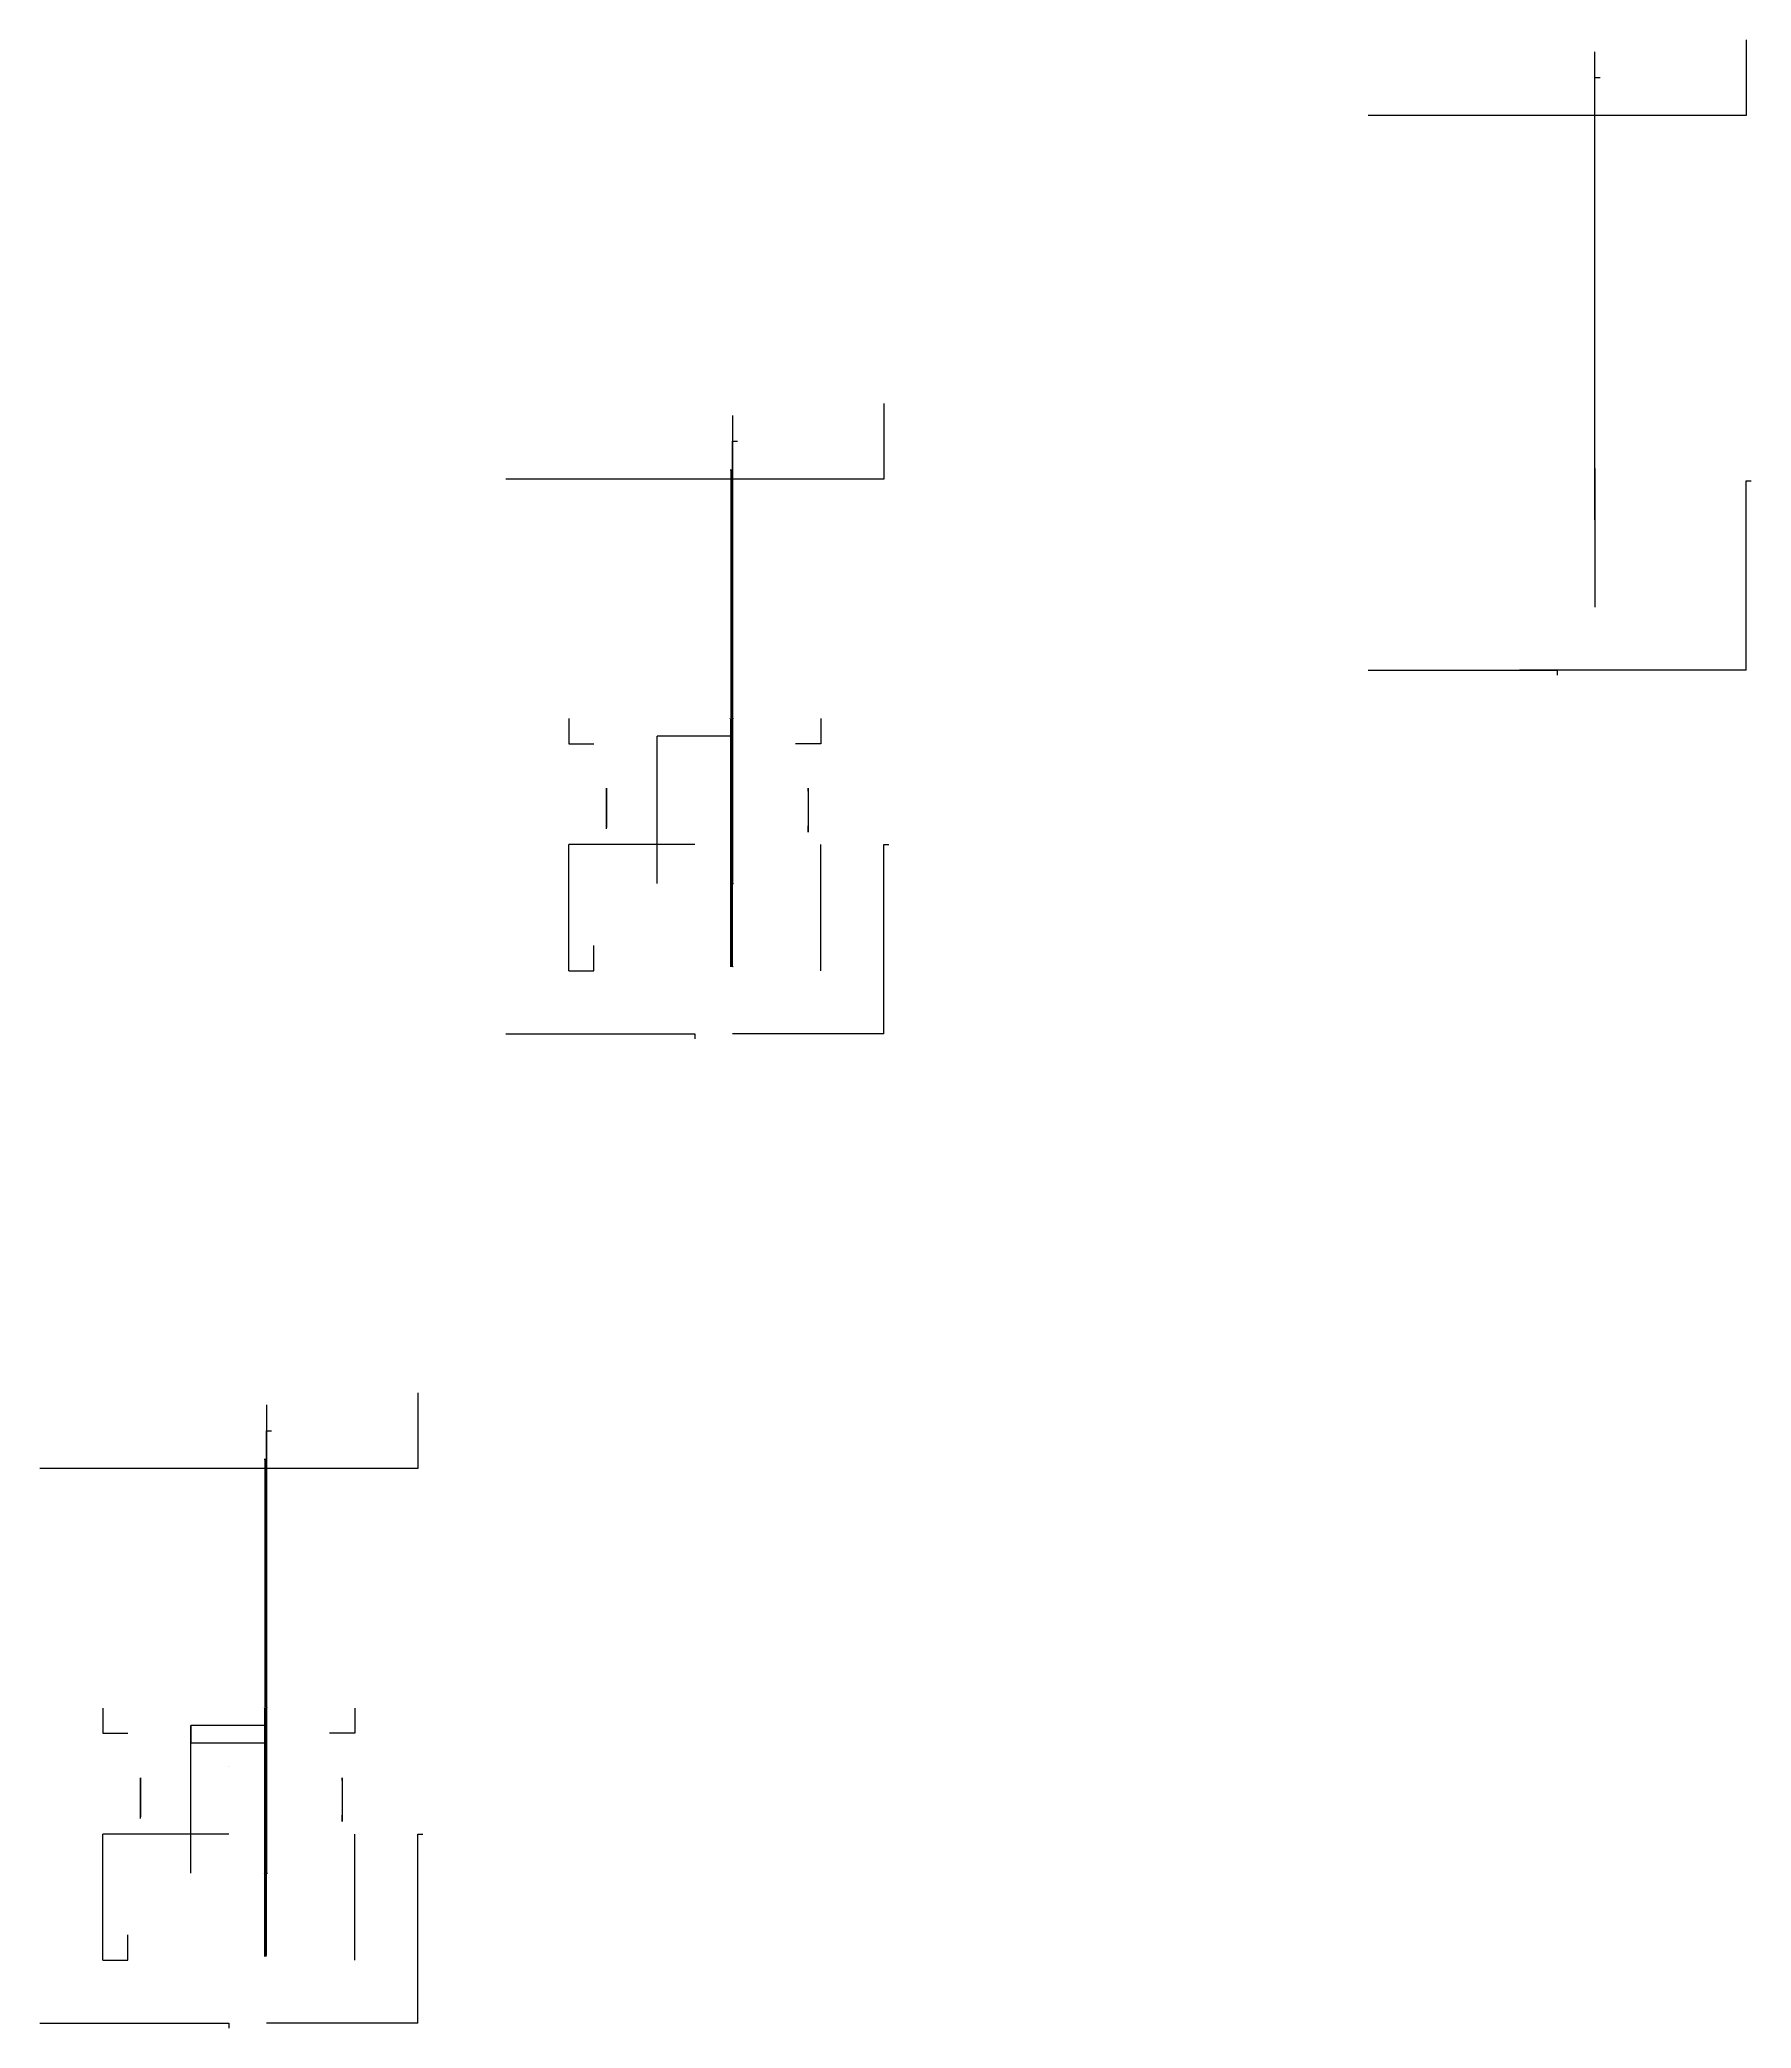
# Model space of a CAD drawing. Header units: inches. Extents: x 308 to 987, y 314 to 1103.
import ezdxf

# ---------------------------------------------------------------- set-up
doc = ezdxf.new("R2010")
doc.units = ezdxf.units.IN
doc.header["$MEASUREMENT"] = 0
doc.styles.get("Standard").update_dxf_attribs({"font": 'arial.ttf'})
doc.dimstyles.get("Standard").update_dxf_attribs({"dimtxt": 0.18, "dimasz": 0.18, "dimexe": 0.18, "dimexo": 0.0625, "dimgap": 0.09, "dimtad": 0, "dimtih": 1, "dimtoh": 1, "dimdec": 4, "dimzin": 0, "dimdsep": 46, "dimtxsty": 'Standard', "dimcen": 0.09, "dimadec": 0, "dimazin": 0, "dimtfac": 1, "dimtdec": 4, "dimtofl": 0, "dimtmove": 0, "dimatfit": 3, "dimfxl": 1, "dimtolj": 1, "dimtzin": 0, "dimarcsym": 0})

# ---------------------------------------------------------------- blocks, each defined once
blk = doc.blocks.new('*D1')
at = {"color": 0, "lineweight": -2, "transparency": 16777216}
for p, q in [((397.71, 540.89), (397.71, 375.54)), ((397.53, 375.72), (397.35, 375.72)), ((397.71, 375.78), (397.71, 375.9)), ((397.89, 375.72), (398.07, 375.72))]:
    blk.add_line(p, q, dxfattribs=at)
at = {"color": 0, "transparency": 16777216}
for points in [[(397.53, 375.75), (397.53, 375.69), (397.71, 375.72)], [(397.89, 375.75), (397.89, 375.69), (397.71, 375.72)]]:
    blk.add_solid(points, dxfattribs=at)
at = {"layer": 'Defpoints', "color": 0, "transparency": 16777216}
for p in [(397.71, 540.95, 34.03), (397.71, 375.72, 188.06), (397.71, 375.72)]:
    blk.add_point(p, dxfattribs=at)
at = {"color": 0, "transparency": 16777216, "insert": (396.89, 375.72), "char_height": 0.18, "attachment_point": 5}
blk.add_mtext('\\A1;0.0000', dxfattribs=at)
blk = doc.blocks.new('*D2')
at = {"color": 0, "lineweight": -2, "transparency": 16777216}
for p, q in [((397.65, 539.73), (396.77, 539.73)), ((396.95, 539.55), (396.95, 441.45)), ((396.95, 342.98), (396.95, 441.09)), ((397.65, 342.8), (396.77, 342.8))]:
    blk.add_line(p, q, dxfattribs=at)
at = {"color": 0, "transparency": 16777216}
for points in [[(396.92, 539.55), (396.98, 539.55), (396.95, 539.73)], [(396.92, 342.98), (396.98, 342.98), (396.95, 342.8)]]:
    blk.add_solid(points, dxfattribs=at)
at = {"layer": 'Defpoints', "color": 0, "transparency": 16777216}
for p in [(396.95, 539.73), (397.71, 539.73, 35.16), (397.71, 342.8, 218.74)]:
    blk.add_point(p, dxfattribs=at)
at = {"color": 0, "transparency": 16777216, "insert": (396.95, 441.27), "char_height": 0.18, "attachment_point": 5}
blk.add_mtext('\\A1;196.9250', dxfattribs=at)
blk = doc.blocks.new('*D3')
at = {"color": 0, "lineweight": -2, "transparency": 16777216}
for p, q in [((397.65, 539.73), (397.15, 539.73)), ((397.33, 539.55), (397.33, 441.45)), ((397.33, 342.98), (397.33, 441.09)), ((397.65, 342.8), (397.15, 342.8))]:
    blk.add_line(p, q, dxfattribs=at)
at = {"color": 0, "transparency": 16777216}
for points in [[(397.3, 539.55), (397.36, 539.55), (397.33, 539.73)], [(397.3, 342.98), (397.36, 342.98), (397.33, 342.8)]]:
    blk.add_solid(points, dxfattribs=at)
at = {"layer": 'Defpoints', "color": 0, "transparency": 16777216}
for p in [(397.33, 539.73), (397.71, 539.73, 35.16), (397.71, 342.8, 218.74)]:
    blk.add_point(p, dxfattribs=at)
at = {"color": 0, "transparency": 16777216, "insert": (397.33, 441.27), "char_height": 0.18, "attachment_point": 5}
blk.add_mtext('\\A1;196.9250', dxfattribs=at)
blk = doc.blocks.new('*D5')
at = {"color": 0, "lineweight": -2, "transparency": 16777216}
for p, q in [((397.65, 539.73), (397.53, 539.73)), ((397.71, 539.55), (397.71, 441.45)), ((397.71, 342.98), (397.71, 441.09)), ((397.65, 342.8), (397.53, 342.8))]:
    blk.add_line(p, q, dxfattribs=at)
at = {"color": 0, "transparency": 16777216}
for points in [[(397.68, 539.55), (397.74, 539.55), (397.71, 539.73)], [(397.68, 342.98), (397.74, 342.98), (397.71, 342.8)]]:
    blk.add_solid(points, dxfattribs=at)
at = {"layer": 'Defpoints', "color": 0, "transparency": 16777216}
for p in [(397.71, 539.73, 35.16), (397.71, 539.73), (397.71, 342.8, 218.74)]:
    blk.add_point(p, dxfattribs=at)
at = {"color": 0, "transparency": 16777216, "insert": (397.71, 441.27), "char_height": 0.18, "attachment_point": 5}
blk.add_mtext('\\A1;196.9250', dxfattribs=at)
blk = doc.blocks.new('*D7')
at = {"color": 0, "lineweight": -2, "transparency": 16777216}
for p, q in [((397.65, 539.73), (397.53, 539.73)), ((397.71, 539.55), (397.71, 441.45)), ((397.71, 342.98), (397.71, 441.09)), ((397.65, 342.8), (397.53, 342.8))]:
    blk.add_line(p, q, dxfattribs=at)
at = {"color": 0, "transparency": 16777216}
for points in [[(397.68, 539.55), (397.74, 539.55), (397.71, 539.73)], [(397.68, 342.98), (397.74, 342.98), (397.71, 342.8)]]:
    blk.add_solid(points, dxfattribs=at)
at = {"layer": 'Defpoints', "color": 0, "transparency": 16777216}
for p in [(397.71, 539.73, 35.16), (397.71, 539.73), (397.71, 342.8, 218.74)]:
    blk.add_point(p, dxfattribs=at)
at = {"color": 0, "transparency": 16777216, "insert": (397.71, 441.27), "char_height": 0.18, "attachment_point": 5}
blk.add_mtext('\\A1;196.9250', dxfattribs=at)
blk = doc.blocks.new('*D19')
at = {"color": 0, "lineweight": -2, "transparency": 16777216}
for p, q in [((582.61, 933.34), (582.61, 767.99)), ((582.43, 768.17), (582.25, 768.17)), ((582.61, 768.23), (582.61, 768.35)), ((582.79, 768.17), (582.97, 768.17))]:
    blk.add_line(p, q, dxfattribs=at)
at = {"color": 0, "transparency": 16777216}
for points in [[(582.43, 768.2), (582.43, 768.14), (582.61, 768.17)], [(582.79, 768.2), (582.79, 768.14), (582.61, 768.17)]]:
    blk.add_solid(points, dxfattribs=at)
at = {"layer": 'Defpoints', "color": 0, "transparency": 16777216}
for p in [(582.61, 933.4, 34.03), (582.61, 768.17, 188.06), (582.61, 768.17)]:
    blk.add_point(p, dxfattribs=at)
at = {"color": 0, "transparency": 16777216, "insert": (581.79, 768.17), "char_height": 0.18, "attachment_point": 5}
blk.add_mtext('\\A1;0.0000', dxfattribs=at)
blk = doc.blocks.new('*D20')
at = {"color": 0, "lineweight": -2, "transparency": 16777216}
for p, q in [((582.55, 932.18), (581.67, 932.18)), ((581.85, 932), (581.85, 833.9)), ((581.85, 735.43), (581.85, 833.54)), ((582.55, 735.25), (581.67, 735.25))]:
    blk.add_line(p, q, dxfattribs=at)
at = {"color": 0, "transparency": 16777216}
for points in [[(581.82, 932), (581.88, 932), (581.85, 932.18)], [(581.82, 735.43), (581.88, 735.43), (581.85, 735.25)]]:
    blk.add_solid(points, dxfattribs=at)
at = {"layer": 'Defpoints', "color": 0, "transparency": 16777216}
for p in [(581.85, 932.18), (582.61, 932.18, 35.16), (582.61, 735.25, 218.74)]:
    blk.add_point(p, dxfattribs=at)
at = {"color": 0, "transparency": 16777216, "insert": (581.85, 833.72), "char_height": 0.18, "attachment_point": 5}
blk.add_mtext('\\A1;196.9250', dxfattribs=at)
blk = doc.blocks.new('*D21')
at = {"color": 0, "lineweight": -2, "transparency": 16777216}
for p, q in [((582.55, 932.18), (582.05, 932.18)), ((582.23, 932), (582.23, 833.9)), ((582.23, 735.43), (582.23, 833.54)), ((582.55, 735.25), (582.05, 735.25))]:
    blk.add_line(p, q, dxfattribs=at)
at = {"color": 0, "transparency": 16777216}
for points in [[(582.2, 932), (582.26, 932), (582.23, 932.18)], [(582.2, 735.43), (582.26, 735.43), (582.23, 735.25)]]:
    blk.add_solid(points, dxfattribs=at)
at = {"layer": 'Defpoints', "color": 0, "transparency": 16777216}
for p in [(582.23, 932.18), (582.61, 932.18, 35.16), (582.61, 735.25, 218.74)]:
    blk.add_point(p, dxfattribs=at)
at = {"color": 0, "transparency": 16777216, "insert": (582.23, 833.72), "char_height": 0.18, "attachment_point": 5}
blk.add_mtext('\\A1;196.9250', dxfattribs=at)
blk = doc.blocks.new('*D23')
at = {"color": 0, "lineweight": -2, "transparency": 16777216}
for p, q in [((582.61, 932), (582.61, 833.9)), ((582.67, 932.18), (582.79, 932.18)), ((582.61, 735.43), (582.61, 833.54)), ((582.67, 735.25), (582.79, 735.25))]:
    blk.add_line(p, q, dxfattribs=at)
at = {"color": 0, "transparency": 16777216}
for points in [[(582.58, 932), (582.64, 932), (582.61, 932.18)], [(582.58, 735.43), (582.64, 735.43), (582.61, 735.25)]]:
    blk.add_solid(points, dxfattribs=at)
at = {"layer": 'Defpoints', "color": 0, "transparency": 16777216}
for p in [(582.61, 932.18, 35.16), (582.61, 932.18), (582.61, 735.25, 218.74)]:
    blk.add_point(p, dxfattribs=at)
at = {"color": 0, "transparency": 16777216, "insert": (582.61, 833.72), "char_height": 0.18, "attachment_point": 5}
blk.add_mtext('\\A1;196.9250', dxfattribs=at)
blk = doc.blocks.new('*D25')
at = {"color": 0, "lineweight": -2, "transparency": 16777216}
for p, q in [((582.61, 932), (582.61, 833.9)), ((582.67, 932.18), (582.79, 932.18)), ((582.61, 735.43), (582.61, 833.54)), ((582.67, 735.25), (582.79, 735.25))]:
    blk.add_line(p, q, dxfattribs=at)
at = {"color": 0, "transparency": 16777216}
for points in [[(582.58, 932), (582.64, 932), (582.61, 932.18)], [(582.58, 735.43), (582.64, 735.43), (582.61, 735.25)]]:
    blk.add_solid(points, dxfattribs=at)
at = {"layer": 'Defpoints', "color": 0, "transparency": 16777216}
for p in [(582.61, 932.18, 35.16), (582.61, 932.18), (582.61, 735.25, 218.74)]:
    blk.add_point(p, dxfattribs=at)
at = {"color": 0, "transparency": 16777216, "insert": (582.61, 833.72), "char_height": 0.18, "attachment_point": 5}
blk.add_mtext('\\A1;196.9250', dxfattribs=at)

msp = doc.modelspace()

# ---------------------------------------------------------------- linework, layer by layer
for p, q in [((924.75657, 932.84783, 210), (924.75657, 1098.07604, 55.97195)), ((984.75657, 1102.84783, 30), (984.75657, 1082.84783, 30)), ((984.75657, 1102.84783, 30), (984.75657, 1072.84783, 30)), ((924.75657, 1072.84783, 30), (924.75657, 1087.84783, 30)), ((924.75657, 1087.84783, 30), (924.75657, 1087.84783, 45)), ((924.75657, 1087.84783, 45), (926.75657, 1087.84783, 45)), ((894.75657, 1072.84783, 30), (834.75657, 1072.84783, 30)), ((924.75657, 1072.84783, 30), (894.75657, 1072.84783, 30)), ((984.75657, 1072.84783, 30), (924.75657, 1072.84783, 30)), ((642.6119, 958.627, 30), (642.6119, 938.627, 30)), ((642.6119, 958.627, 30), (642.6119, 928.627, 30)), ((582.6119, 928.627, 30), (582.6119, 943.627, 30)), ((582.6119, 943.627, 45), (584.6119, 943.627, 45)), ((552.6119, 928.627, 30), (492.6119, 928.627, 30)), ((582.6119, 928.627, 30), (552.6119, 928.627, 30)), ((642.6119, 928.627, 30), (582.6119, 928.627, 30)), ((924.75657, 927.84783, 30), (924.75657, 877.84783, 30)), ((984.75657, 852.84783), (984.75657, 927.84783)), ((984.75657, 927.84783), (984.75657, 927.84783, 15)), ((834.75657, 852.84783, 30), (909.75657, 852.84783, 30)), ((834.75657, 852.84783), (909.75657, 852.84783)), ((924.75657, 852.84783, 30), (894.75657, 852.84783, 30)), ((894.75657, 852.84783, 30), (894.75657, 852.84783)), ((909.75657, 852.84783), (909.75657, 852.84783, 15)), ((909.75657, 852.84783, 15), (909.75657, 850.84783, 15)), ((984.75657, 852.84783, 30), (924.75657, 852.84783, 30)), ((984.75657, 852.84783, 30), (924.75657, 852.84783, 30)), ((517.6119, 833.627, 32.5), (517.6119, 823.627, 32.5)), ((617.6119, 833.627, 32.5), (617.6119, 823.627, 32.5)), ((517.6119, 823.627, 32.5), (527.6119, 823.627, 32.5)), ((582.6119, 826.68767, 133.50565), (552.6119, 826.68767, 133.50565)), ((617.6119, 823.627, 32.5), (607.6119, 823.627, 32.5)), ((532.6119, 789.877, 37.5), (532.6119, 805.97797, 45.25548)), ((582.6119, 788.627, 210), (582.6119, 810.57091, 189.54358)), ((612.6119, 789.877, 37.5), (612.6119, 789.877, 38.75)), ((517.6119, 733.627, 37.5), (517.6119, 783.627, 37.5)), ((567.6119, 783.627, 30), (517.6119, 783.627, 32.5)), ((567.6119, 783.627, 30), (567.6119, 783.627, 35)), ((617.6119, 733.627, 37.5), (617.6119, 783.627, 37.5)), ((642.6119, 708.627), (642.6119, 783.627)), ((642.6119, 783.627), (642.6119, 783.627, 15)), ((527.6119, 733.627, 32.5), (527.6119, 743.627, 32.5)), ((517.6119, 733.627, 32.5), (527.6119, 733.627, 32.5)), ((492.6119, 708.627, 30), (567.6119, 708.627, 30)), ((492.6119, 708.627), (567.6119, 708.627)), ((567.6119, 708.627), (567.6119, 708.627, 15)), ((567.6119, 708.627, 15), (567.6119, 706.627, 15)), ((642.6119, 708.627, 30), (582.6119, 708.627, 30)), ((457.71257, 566.17716, 30), (457.71257, 546.17716, 30)), ((457.71257, 566.17716, 30), (457.71257, 536.17716, 30)), ((397.71257, 536.17716, 30), (397.71257, 551.17716, 30)), ((397.71257, 551.17716, 45), (399.71257, 551.17716, 45)), ((367.71257, 536.17716, 30), (307.71257, 536.17716, 30)), ((397.71257, 536.17716, 30), (367.71257, 536.17716, 30)), ((457.71257, 536.17716, 30), (397.71257, 536.17716, 30)), ((332.71257, 441.17716, 32.5), (332.71257, 431.17716, 32.5)), ((397.71257, 434.23783, 133.50565), (367.71257, 434.23783, 133.50565)), ((397.71257, 427.41903, 126.19101), (397.71257, 434.23783, 133.50565)), ((432.71257, 441.17716, 32.5), (432.71257, 431.17716, 32.5)), ((332.71257, 431.17716, 32.5), (342.71257, 431.17716, 32.5)), ((367.71257, 427.41903, 126.19101), (397.71257, 427.41903, 126.19101)), ((432.71257, 431.17716, 32.5), (422.71257, 431.17716, 32.5)), ((382.71257, 418.12107, 189.54358), (382.71257, 418.12107, 179.54358)), ((397.71257, 396.17716, 210), (397.71257, 418.12107, 189.54358)), ((347.71257, 397.42716, 37.5), (347.71257, 413.52813, 45.25548)), ((427.71257, 397.42716, 37.5), (427.71257, 397.42716, 38.75)), ((332.71257, 341.17716, 37.5), (332.71257, 391.17716, 37.5)), ((382.71257, 391.17716, 30), (332.71257, 391.17716, 32.5)), ((382.71257, 391.17716, 30), (382.71257, 391.17716, 35)), ((432.71257, 341.17716, 37.5), (432.71257, 391.17716, 37.5)), ((457.71257, 316.17716), (457.71257, 391.17716)), ((457.71257, 391.17716), (457.71257, 391.17716, 15)), ((342.71257, 341.17716, 32.5), (342.71257, 351.17716, 32.5)), ((332.71257, 341.17716, 32.5), (342.71257, 341.17716, 32.5)), ((307.71257, 316.17716, 30), (382.71257, 316.17716, 30)), ((307.71257, 316.17716), (382.71257, 316.17716)), ((382.71257, 316.17716), (382.71257, 316.17716, 15)), ((382.71257, 316.17716, 15), (382.71257, 314.17716, 15)), ((457.71257, 316.17716, 30), (397.71257, 316.17716, 30))]:
    msp.add_line(p, q)
at = {"extrusion": (1, 0, 0)}
for p, q in [((924.75657, 912.39142, 188.05609), (924.75657, 1077.61963, 34.02805)), ((924.75657, 932.84783, 210), (924.75657, 912.39142, 188.05609)), ((552.6119, 768.17059, 188.05609), (552.6119, 826.68767, 133.50565)), ((532.6119, 805.97797, 45.25548), (532.6119, 790.42749, 37.62774)), ((612.6119, 804.877, 47.5), (612.6119, 805.97797, 45.25548)), ((612.6119, 805.97797, 45.25548), (612.6119, 790.42749, 37.62774)), ((612.6119, 804.877, 47.5), (612.6119, 789.32652, 39.87226)), ((367.71257, 375.72075, 188.05609), (367.71257, 434.23783, 133.50565)), ((367.71257, 434.23783, 133.50565), (367.71257, 427.41903, 126.19101)), ((347.71257, 413.52813, 45.25548), (347.71257, 397.97765, 37.62774)), ((427.71257, 412.42716, 47.5), (427.71257, 413.52813, 45.25548)), ((427.71257, 413.52813, 45.25548), (427.71257, 397.97765, 37.62774)), ((427.71257, 412.42716, 47.5), (427.71257, 396.87668, 39.87226))]:
    msp.add_line(p, q, dxfattribs=at)
at = {"extrusion": (1, 2.22045e-16, 0)}
for p, q in [((984.75657, 927.84783, 15), (986.75657, 927.84783, 15)), ((642.6119, 783.627, 15), (644.6119, 783.627, 15)), ((457.71257, 391.17716, 15), (459.71257, 391.17716, 15))]:
    msp.add_line(p, q, dxfattribs=at)
at = {"extrusion": (2.22045e-16, -1, 0)}
msp.add_line((924.75657, 852.84783, 30), (924.75657, 852.84783), dxfattribs=at)
at = {"extrusion": (-4.93038e-32, -1, 0)}
for p, q in [((617.6119, 733.627, 37.5), (617.6119, 743.627, 37.5)), ((432.71257, 341.17716, 37.5), (432.71257, 351.17716, 37.5))]:
    msp.add_line(p, q, dxfattribs=at)
for points in [[(582.6119, 953.85521, 55.97195), (582.6119, 788.627, 210), (582.6119, 768.17059, 188.05609), (582.6119, 933.39879, 34.02805)], [(397.71257, 561.40537, 55.97195), (397.71257, 396.17716, 210), (397.71257, 375.72075, 188.05609), (397.71257, 540.94896, 34.02805)]]:
    msp.add_polyline3d(points)
at = {"extrusion": (1, -2.22045e-16, 0)}
for centre in [(789.877, 38.75, 612.6119), (397.42716, 38.75, 427.71257)]:
    msp.add_circle(centre, 1.25, dxfattribs=at)

# ---------------------------------------------------------------- dimensions: what is measured, and where the dimension line sits
for base, p1, p2, picture, middle in [((581.8519, 932.17969), (582.6119, 735.25473, 218.74072), (582.6119, 932.17969, 35.16451), '*D20', (581.8519, 833.71721)), ((582.2319, 932.17969), (582.6119, 735.25473, 218.74072), (582.6119, 932.17969, 35.16451), '*D21', (582.2319, 833.71721)), ((582.6119, 932.17969), (582.6119, 735.25473, 218.74072), (582.6119, 932.17969, 35.16451), '*D23', (582.6119, 833.71721)), ((582.6119, 932.17969), (582.6119, 735.25473, 218.74072), (582.6119, 932.17969, 35.16451), '*D25', (582.6119, 833.71721)), ((396.95257, 539.72985), (397.71257, 342.80489, 218.74072), (397.71257, 539.72985, 35.16451), '*D2', (396.95257, 441.26737)), ((397.33257, 539.72985), (397.71257, 342.80489, 218.74072), (397.71257, 539.72985, 35.16451), '*D3', (397.33257, 441.26737)), ((397.71257, 539.72985), (397.71257, 342.80489, 218.74072), (397.71257, 539.72985, 35.16451), '*D5', (397.71257, 441.26737)), ((397.71257, 539.72985), (397.71257, 342.80489, 218.74072), (397.71257, 539.72985, 35.16451), '*D7', (397.71257, 441.26737))]:
    dim = msp.add_linear_dim(base=base, p1=p1, p2=p2, angle=90, dimstyle='Standard')
    dim.commit()
    dim.dimension.update_dxf_attribs({"geometry": picture, "text_midpoint": middle})
for base, p1, p2, picture, middle in [((582.6119043536, 768.1705857711), (582.6119043536, 768.1705857711, 188.0560936425), (582.6119043536, 933.3987939936, 34.0280468213), '*D19', (581.7885823891, 768.1705857711)), ((397.7125699799, 375.7207481863), (397.7125699799, 375.7207481863, 188.0560936425), (397.7125699799, 540.9489564089, 34.0280468213), '*D1', (396.8892480153, 375.7207481863))]:
    dim = msp.add_linear_dim(base=base, p1=p1, p2=p2, dimstyle='Standard')
    dim.commit()
    dim.dimension.update_dxf_attribs({"geometry": picture, "text_midpoint": middle})

doc.saveas('drawing.dxf')
